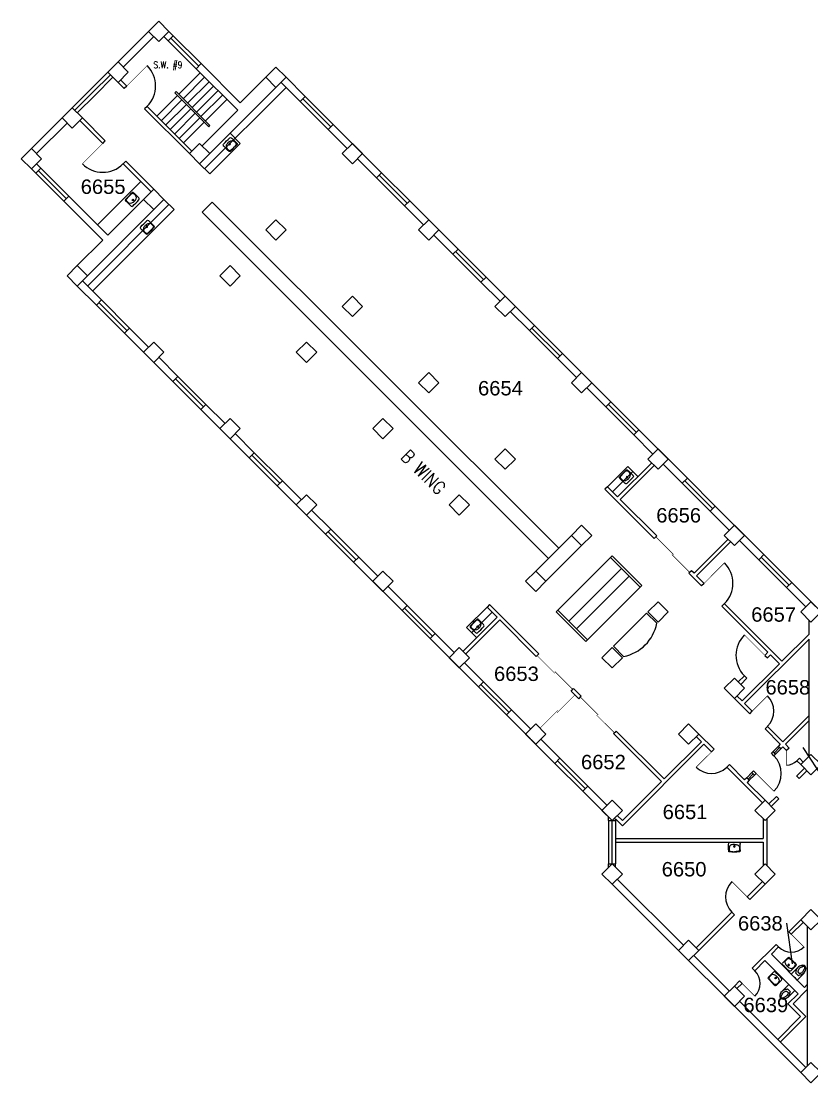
# Model space of a CAD drawing. Header units: inches. Extents: x -3245 to 3292, y 161 to 2917.
# Drawn here: x -3245 to -1928, y 1148 to 2917 of the extents above; entities that cross this region are included whole.
import ezdxf
from ezdxf.enums import TextEntityAlignment as Align

# ---------------------------------------------------------------- set-up
doc = ezdxf.new("R2010")
doc.units = ezdxf.units.IN
doc.header["$LTSCALE"] = 96
doc.header["$MEASUREMENT"] = 0
doc.layers.get('0').update_dxf_attribs({"linetype": 'CONTINUOUS'})
for name, color, linetype in [('A-ANNO-ROOM', 4, 'CONTINUOUS'), ('A-ANNO-TEXT', 4, 'CONTINUOUS'), ('A-COLS', 5, 'CONTINUOUS'), ('A-DOOR', 2, 'CONTINUOUS'), ('A-FLOR-CASE', 3, 'CONTINUOUS'), ('A-FLOR-PFIX', 2, 'CONTINUOUS'), ('A-FLOR-STRS', 2, 'CONTINUOUS'), ('A-GLAZ', 2, 'CONTINUOUS'), ('A-GLAZ-SILL', 1, 'CONTINUOUS'), ('A-WALL-FULL', 6, 'CONTINUOUS')]:
    doc.layers.add(name, color=color, linetype=linetype)
doc.styles.add('11', font='simplex', dxfattribs={"width": 0.85, "height": 11})
doc.styles.add('ARIAL', font='arial.ttf')

# ---------------------------------------------------------------- blocks, each defined once
blk = doc.blocks.new('TRA_Lav2')
for p, q in [((-9.5, -13.7), (-9.5, -4.4)), ((9.5, -13.7), (9.5, -4.4)), ((9.5, -13.7), (9.5, -4.4))]:
    blk.add_line(p, q)
for points in [[(0, -4.7, 0.096281), (-5.4, -5.7, 0.241749), (-8.3, -9.1, 0.139337), (-8.1, -15.2, 0.293749), (-6.4, -16.6, 0.028065), (0, -16.9)], [(0, -4.7, -0.096281), (5.4, -5.7, -0.241749), (8.3, -9.1, -0.139337), (8.1, -15.2, -0.293749), (6.4, -16.6, -0.028065), (0, -16.9)]]:
    blk.add_lwpolyline(points, format="xyb")
blk.add_circle((0, -8), 1.25)
for centre, radius, start, end in [((-3.1, -4.4), 6.41, 162.4135, 180), ((11.8, -13.7), 21.3, 180, 187.4822), ((-8.3, -16.3), 1, 187.4822, 267.7099), ((-7.3, -3), 2, 92.7884, 162.4135), ((0, 191.9), 209.4, 267.7099, 272.2901), ((-0.3, -147.5), 146.6, 87.0029, 92.7884), ((7.3, -3.1), 2, 17.2242, 87.0029), ((8.3, -16.3), 1, 272.2901, 352.5178), ((8.3, -16.3), 1, 272.2901, 352.5178), ((3.1, -4.4), 6.41, 0, 17.5865), ((3.1, -4.4), 6.41, 0, 17.2242), ((-11.8, -13.7), 21.3, 352.5178, 0), ((-11.8, -13.7), 21.3, 352.5178, 0)]:
    blk.add_arc(centre, radius, start, end)
blk = doc.blocks.new('P2477016')
for p, q in [((-3.603083, -23.831759), (-3.603083, -23.831759)), ((-2.504894, -21.068753), (-2.504894, -21.068753))]:
    blk.add_line(p, q)
for points in [[(-6.93083, -16.399601, -0.022673), (-7, -14.875), (-7, 0), (-3.020761, 0), (0, 0), (3.020761, 0), (7, 0), (7, -14.875)], [(-6.937926, -16.211212, -0.074934), (-6.387938, -12.562014, -0.085426), (-4.920528, -9.670474, -0.066386), (-3.550098, -8.264603), (-3.550098, -6.711212), (3.449902, -6.711212), (3.449902, -8.264603, -0.066386), (4.820333, -9.670474, -0.085426), (6.287743, -12.562014, -0.111314), (6.709134, -17.991061)], [(3.991504, -23.722377, -0.562484), (3.158962, -23.529526), (2.424162, -21.300368, -0.238976), (2.492058, -20.853364, 0.08035), (3.421006, -18.976205, 0.074934), (3.837731, -16.211212, 0.074934), (3.421006, -13.446218, 0.085426), (2.414145, -11.462194, 0.066386), (1.597345, -10.624271, 0.330534), (-1.69754, -10.624271, 0.066386), (-2.51434, -11.462194, 0.085426), (-3.521201, -13.446218, 0.074934), (-3.937926, -16.211212, 0.074934), (-3.521201, -18.976205, 0.08035), (-2.592253, -20.853364, -0.238976), (-2.524357, -21.300368), (-3.250575, -23.503493, -0.549653), (-4.069149, -23.710095)], [(0, -25.75, 0.143932), (2.498761, -25.015482, 0.107177), (4.949747, -22.564786, 0.077997), (6.431696, -19.212481, 0.065232), (7, -14.875)], [(-4.023967, -23.748064, 0.06085), (-2.498761, -25.015482, 0.143932), (0, -25.75)], [(-2.976493, -22.67201, 0.063273), (-1.687041, -23.754089, 0.143932), (0, -24.25)], [(0, -24.25, 0.143932), (1.687041, -23.754089, 0.059203), (2.902316, -22.750942)]]:
    blk.add_lwpolyline(points, format="xyb")
for centre, radius, start, end in [((5.443363, -16.211212), 12.38129, 180, 197.141641), ((2.746106, -17.043143), 9.558648, 197.141641, 216.672481), ((1.035634, -18.316811), 7.426057, 216.672481, 226.574161)]:
    blk.add_arc(centre, radius, start, end)
blk = doc.blocks.new('WC')
at = {"layer": 'A-FLOR-PFIX', "rotation": 90}
blk.add_blockref('P2477016', (0, 0), dxfattribs=at)
blk = doc.blocks.new('TOIL')
at = {"layer": 'A-FLOR-PFIX', "rotation": 45}
blk.add_blockref('WC', (-4.9, 4.9), dxfattribs=at)

msp = doc.modelspace()

# ---------------------------------------------------------------- linework, layer by layer
at = {"layer": 'A-ANNO-ROOM'}
for p, q in [((-1943.5, 1706.9), (-1908.1, 1653.4)), ((-1970.8, 1414.4), (-1961.3, 1346.6))]:
    msp.add_line(p, q, dxfattribs=at)
at = {"layer": 'A-COLS'}
for points in [[(-3016.1, 2883.3), (-3033.1, 2900.3), (-3016.1, 2917.3), (-2999.1, 2900.3)], [(-3084, 2815.4), (-3100.9, 2832.4), (-3084, 2849.4), (-3067, 2832.4)], [(-2820.9, 2807), (-2837.9, 2823.9), (-2820.9, 2840.9), (-2804, 2823.9)], [(-3143.4, 2756), (-3160.3, 2773), (-3177.3, 2756), (-3160.3, 2739.1)], [(-2948.2, 2679.7), (-2965.2, 2696.6), (-2948.2, 2713.6), (-2931.2, 2696.6)], [(-2693.6, 2679.7), (-2710.6, 2696.6), (-2693.6, 2713.6), (-2676.7, 2696.6)], [(-3211.2, 2688.2), (-3228.2, 2705.1), (-3245.2, 2688.2), (-3228.2, 2671.2)], [(-3007.6, 2620.3), (-3024.6, 2637.3), (-3041.5, 2620.3), (-3024.6, 2603.3)], [(-2820.9, 2552.4), (-2837.9, 2569.4), (-2820.9, 2586.3), (-2804, 2569.4)], [(-2566.4, 2552.4), (-2583.3, 2569.4), (-2566.4, 2586.3), (-2549.4, 2569.4)], [(-3134.9, 2493), (-3151.9, 2510), (-3168.8, 2493), (-3151.9, 2476)], [(-2880.3, 2493), (-2897.3, 2510), (-2914.3, 2493), (-2897.3, 2476)], [(-2693.6, 2425.1), (-2710.6, 2442.1), (-2693.6, 2459.1), (-2676.7, 2442.1)], [(-2439.1, 2425.1), (-2456.1, 2442.1), (-2439.1, 2459.1), (-2422.1, 2442.1)], [(-3007.6, 2365.7), (-3024.6, 2382.7), (-3041.5, 2365.7), (-3024.6, 2348.8)], [(-2753, 2365.7), (-2770, 2382.7), (-2787, 2365.7), (-2770, 2348.8)], [(-2566.4, 2297.8), (-2583.3, 2314.8), (-2566.4, 2331.8), (-2549.4, 2314.8)], [(-2311.8, 2297.8), (-2328.8, 2314.8), (-2311.8, 2331.8), (-2294.8, 2314.8)], [(-2880.3, 2238.4), (-2897.3, 2255.4), (-2914.3, 2238.4), (-2897.3, 2221.5)], [(-2625.8, 2238.4), (-2642.7, 2255.4), (-2659.7, 2238.4), (-2642.7, 2221.5)], [(-2439.1, 2170.6), (-2456.1, 2187.5), (-2439.1, 2204.5), (-2422.1, 2187.5)], [(-2184.5, 2170.6), (-2201.5, 2187.5), (-2184.5, 2204.5), (-2167.6, 2187.5)], [(-2753, 2111.2), (-2770, 2128.1), (-2787, 2111.2), (-2770, 2094.2)], [(-2498.5, 2111.2), (-2515.5, 2128.1), (-2532.4, 2111.2), (-2515.5, 2094.2)], [(-2311.8, 2043.3), (-2328.8, 2060.3), (-2311.8, 2077.2), (-2294.8, 2060.3)], [(-2057.3, 2043.3), (-2074.2, 2060.3), (-2057.3, 2077.2), (-2040.3, 2060.3)], [(-2625.8, 1983.9), (-2642.7, 2000.9), (-2659.7, 1983.9), (-2642.7, 1966.9)], [(-2371.2, 1983.9), (-2388.2, 2000.9), (-2405.1, 1983.9), (-2388.2, 1966.9)], [(-2184.5, 1916), (-2201.5, 1933), (-2184.5, 1949.9), (-2167.6, 1933)], [(-1930, 1916), (-1946.9, 1933), (-1930, 1949.9), (-1913, 1933)], [(-2498.5, 1856.6), (-2515.5, 1873.6), (-2532.4, 1856.6), (-2515.5, 1839.6)], [(-2243.9, 1856.6), (-2260.9, 1873.6), (-2277.9, 1856.6), (-2260.9, 1839.6)], [(-2057.3, 1788.7), (-2074.2, 1805.7), (-2057.3, 1822.7), (-2040.3, 1805.7)], [(-2371.2, 1729.3), (-2388.2, 1746.3), (-2405.1, 1729.3), (-2388.2, 1712.4)], [(-2116.6, 1729.3), (-2133.6, 1746.3), (-2150.6, 1729.3), (-2133.6, 1712.4)], [(-1930, 1661.4), (-1946.9, 1678.4), (-1930, 1695.4), (-1913, 1678.4)], [(-2243.9, 1602), (-2260.9, 1619), (-2277.9, 1602), (-2260.9, 1585.1)], [(-1989.4, 1602), (-2006.3, 1619), (-2023.3, 1602), (-2006.3, 1585.1)], [(-2243.9, 1496.1), (-2260.9, 1513.1), (-2277.9, 1496.1), (-2260.9, 1479.1)], [(-2006.3, 1513.1), (-1989.4, 1496.1), (-2006.3, 1479.1), (-2023.3, 1496.1)], [(-1930, 1436.7), (-1913, 1419.7), (-1930, 1402.8), (-1946.9, 1419.7)], [(-2150.6, 1368.8), (-2133.6, 1385.8), (-2116.6, 1368.8), (-2133.6, 1351.9)], [(-2074.2, 1292.5), (-2057.3, 1309.4), (-2040.3, 1292.5), (-2057.3, 1275.5)], [(-1930, 1182.1), (-1913, 1165.2), (-1930, 1148.2), (-1946.9, 1165.2)]]:
    msp.add_lwpolyline(points, close=True, dxfattribs=at)
at = {"layer": 'A-DOOR', "const_width": 1}
for points in [[(-3069.4, 2809.3), (-3035.4, 2843.3)], [(-3109.4, 2713.6), (-3143.4, 2679.7)], [(-2158.5, 2028.3), (-2188.2, 2058)], [(-2131.6, 1998.6), (-2161.3, 2028.3)], [(-2107.8, 1980.5), (-2073.9, 2014.5)], [(-2006.7, 1860.5), (-2040.6, 1894.5)], [(-2356.3, 1830.5), (-2386, 1860.2)], [(-2326.6, 1803.7), (-2356.3, 1833.4)], [(-2323, 1794.5), (-2352.7, 1764.8)], [(-2313.8, 1790.9), (-2284.1, 1761.2)], [(-2027.6, 1767.5), (-2002.1, 1793)], [(-2351.4, 1768.9), (-2381.1, 1739.2)], [(-2287, 1761.2), (-2257.3, 1731.5)], [(-2095.4, 1699.6), (-2120.9, 1674.2)], [(-1970.3, 1677.7), (-1970.3, 1701.7)], [(-2021.2, 1663.6), (-1991.5, 1633.9)], [(-2036, 1457.9), (-2061.5, 1483.4)], [(-1962.5, 1395.7), (-1941.3, 1374.5)], [(-2044.5, 1313.7), (-2023.3, 1292.5)]]:
    msp.add_lwpolyline(points, dxfattribs=at)
at = {"layer": 'A-DOOR'}
for centre, radius, start, end in [((-3069.4, 2809.3), 48, 315.4323, 45), ((-3109.4, 2713.6), 48, 225, 314.5677), ((-2107.8, 1980.5), 48, 315.4323, 45), ((-2006.7, 1860.5), 48, 135, 224.5677), ((-2027.6, 1767.5), 36, 315.4323, 45), ((-2021.2, 1663.6), 42, 315, 45), ((-1970.3, 1701.7), 24, 270, 315), ((-2095.4, 1699.6), 36, 225, 314.5677), ((-2036, 1457.9), 36, 135, 224.5677), ((-1962.5, 1395.7), 30, 225, 315), ((-2044.5, 1313.7), 30, 315, 45)]:
    msp.add_arc(centre, radius, start, end, dxfattribs=at)
at = {"layer": 'A-FLOR-CASE'}
for p, q in [((-2804, 2807), (-2939.7, 2671.2)), ((-2897.3, 2730.6), (-2880.3, 2713.6)), ((-2880.3, 2713.6), (-2931.2, 2662.7)), ((-2931.2, 2662.7), (-2948.2, 2679.7)), ((-3117.9, 2577.9), (-3046, 2650.2)), ((-3007.6, 2620.3), (-2990.6, 2603.3)), ((-2999.1, 2611.8), (-3134.9, 2476)), ((-2990.6, 2603.3), (-3126.4, 2467.5)), ((-2927, 2616), (-2944, 2599.1)), ((-2350, 2039), (-2927, 2616)), ((-2367, 2022.1), (-2944, 2599.1)), ((-2268.8, 2141.5), (-2234.8, 2175.4)), ((-2260.3, 2133), (-2226.3, 2166.9)), ((-2234.8, 2175.4), (-2217.9, 2158.5)), ((-2226.3, 2166.9), (-2217.9, 2158.5)), ((-2328.8, 2060.3), (-2388.2, 2000.9)), ((-2311.8, 2043.3), (-2371.2, 1983.9)), ((-2260.9, 2026.3), (-2354.2, 1933)), ((-2263.7, 2023.5), (-2214.2, 1974)), ((-2260.9, 2026.3), (-2211.4, 1976.8)), ((-2245.3, 2005.1), (-2333, 1917.4)), ((-2232.6, 1992.4), (-2320.3, 1904.7)), ((-2211.4, 1976.8), (-2304.7, 1883.5)), ((-2469.4, 1940.8), (-2503.3, 1906.9)), ((-2460.9, 1932.4), (-2494.9, 1898.4)), ((-2354.2, 1933), (-2304.7, 1883.5)), ((-2351.4, 1935.8), (-2301.9, 1886.3)), ((-2258.8, 1875.7), (-2203.6, 1930.9)), ((-2203.6, 1930.9), (-2186.7, 1913.9)), ((-2503.3, 1906.9), (-2486.4, 1889.9)), ((-2258.8, 1875.7), (-2241.8, 1858.7))]:
    msp.add_line(p, q, dxfattribs=at)
msp.add_arc((-2254.8, 1926.9), 69.4, 280.7945, 349.2055, dxfattribs=at)
at = {"layer": 'A-FLOR-STRS'}
for p, q in [((-2982.9, 2795.6), (-2947.1, 2831.4)), ((-2975.5, 2788.2), (-2939.7, 2823.9)), ((-2968, 2780.8), (-2932.3, 2816.5)), ((-2989.3, 2797.8), (-2987.2, 2799.9)), ((-2989.3, 2797.8), (-2933, 2741.5)), ((-2987.2, 2799.9), (-2930.9, 2743.6)), ((-2960.6, 2773.3), (-2924.9, 2809.1)), ((-2953.2, 2765.9), (-2917.4, 2801.7)), ((-2985, 2793.5), (-3019.3, 2759.2)), ((-2977.6, 2786.1), (-3011.8, 2751.8)), ((-2970.1, 2778.7), (-3004.4, 2744.4)), ((-2945.8, 2758.5), (-2910, 2794.2)), ((-2938.3, 2751.1), (-2902.6, 2786.8)), ((-2962.7, 2771.2), (-2997, 2737)), ((-2955.3, 2763.8), (-2989.6, 2729.5)), ((-2947.9, 2756.4), (-2982.1, 2722.1)), ((-2940.4, 2749), (-2974.7, 2714.7)), ((-2933, 2741.5), (-2930.9, 2743.6))]:
    msp.add_line(p, q, dxfattribs=at)
at = {"layer": 'A-GLAZ'}
for p, q in [((-2996.3, 2889), (-2949.6, 2842.3)), ((-3096.7, 2828.2), (-3126.4, 2798.5)), ((-3156.1, 2768.8), (-3126.4, 2798.5)), ((-2776.4, 2787.9), (-2729.7, 2741.2)), ((-3216.9, 2668.4), (-3170.2, 2621.7)), ((-2649.1, 2660.6), (-2602.4, 2613.9)), ((-2521.8, 2533.3), (-2475.2, 2486.6)), ((-3115.8, 2448.5), (-3069.1, 2401.8)), ((-2394.5, 2406), (-2347.9, 2359.4)), ((-2988.5, 2321.2), (-2941.8, 2274.5)), ((-2267.3, 2278.7), (-2220.6, 2232.1)), ((-2861.2, 2193.9), (-2814.6, 2147.2)), ((-2140, 2151.5), (-2093.3, 2104.8)), ((-2734, 2066.6), (-2687.3, 2019.9)), ((-2012.7, 2024.2), (-1966, 1977.5)), ((-2606.7, 1939.3), (-2560, 1892.7)), ((-2479.4, 1812.1), (-2432.7, 1765.4)), ((-1982.3, 1706.7), (-1990.8, 1698.2)), ((-2352.1, 1684.8), (-2305.4, 1638.1)), ((-2026.1, 1662.9), (-2034.6, 1654.4)), ((-2261.2, 1585.1), (-2261.2, 1513.1))]:
    msp.add_line(p, q, dxfattribs=at)
at = {"layer": 'A-GLAZ-SILL'}
for p, q in [((-3000.5, 2884.7), (-2953.9, 2838.1)), ((-2992, 2893.2), (-2945.4, 2846.6)), ((-3100.9, 2832.4), (-3130.6, 2802.7)), ((-3092.5, 2823.9), (-3122.2, 2794.2)), ((-3160.3, 2773), (-3130.6, 2802.7)), ((-3151.9, 2764.5), (-3122.2, 2794.2)), ((-2780.6, 2783.6), (-2734, 2737)), ((-2772.1, 2792.1), (-2725.5, 2745.4)), ((-3212.7, 2672.6), (-3166, 2625.9)), ((-3221.1, 2664.1), (-3174.5, 2617.5)), ((-2653.3, 2656.3), (-2606.7, 2609.7)), ((-2644.9, 2664.8), (-2598.2, 2618.2)), ((-2517.6, 2537.5), (-2470.9, 2490.9)), ((-2526.1, 2529.1), (-2479.4, 2482.4)), ((-3120, 2444.2), (-3073.4, 2397.5)), ((-3111.5, 2452.7), (-3064.9, 2406)), ((-2390.3, 2410.3), (-2343.6, 2363.6)), ((-2398.8, 2401.8), (-2352.1, 2355.1)), ((-2984.3, 2325.4), (-2937.6, 2278.7)), ((-2992.8, 2316.9), (-2946.1, 2270.3)), ((-2263, 2283), (-2216.4, 2236.3)), ((-2271.5, 2274.5), (-2224.8, 2227.8)), ((-2857, 2198.1), (-2810.3, 2151.5)), ((-2865.5, 2189.7), (-2818.8, 2143)), ((-2144.2, 2147.2), (-2097.6, 2100.6)), ((-2135.7, 2155.7), (-2089.1, 2109)), ((-2729.7, 2070.9), (-2683, 2024.2)), ((-2738.2, 2062.4), (-2691.5, 2015.7)), ((-2016.9, 2019.9), (-1970.3, 1973.3)), ((-2008.5, 2028.4), (-1961.8, 1981.8)), ((-2610.9, 1935.1), (-2564.2, 1888.4)), ((-2602.4, 1943.6), (-2555.8, 1896.9)), ((-2483.6, 1807.8), (-2437, 1761.1)), ((-2475.2, 1816.3), (-2428.5, 1769.6)), ((-1984.4, 1708.8), (-1992.9, 1700.3)), ((-1980.2, 1704.6), (-1988.7, 1696.1)), ((-2347.9, 1689), (-2301.2, 1642.4)), ((-2356.4, 1680.5), (-2309.7, 1633.9)), ((-2028.3, 1665), (-2036.7, 1656.5)), ((-2024, 1660.7), (-2032.5, 1652.3)), ((-2267.2, 1585.1), (-2267.2, 1513.1)), ((-2255.2, 1585.1), (-2255.2, 1513.1))]:
    msp.add_line(p, q, dxfattribs=at)
at = {"layer": 'A-WALL-FULL'}
for p, q in [((-3033.1, 2900.3), (-3084, 2849.4)), ((-3024.6, 2891.8), (-3075.5, 2840.9)), ((-3000.5, 2884.7), (-3007.6, 2891.8)), ((-3000.5, 2884.7), (-2992, 2893.2)), ((-2992, 2893.2), (-2999.1, 2900.3)), ((-2953.9, 2838.1), (-2945.4, 2846.6)), ((-2884.6, 2768.8), (-2953.9, 2838.1)), ((-2880.3, 2781.5), (-2945.4, 2846.6)), ((-3084, 2815.4), (-3073.6, 2805.1)), ((-3079.7, 2819.7), (-3069.4, 2809.3)), ((-2837.9, 2823.9), (-2880.3, 2781.5)), ((-2780.6, 2783.6), (-2812.4, 2815.4)), ((-2772.1, 2792.1), (-2804, 2823.9)), ((-3069.4, 2809.3), (-3073.6, 2805.1)), ((-2820.9, 2807), (-2871.8, 2756)), ((-2772.1, 2792.1), (-2780.6, 2783.6)), ((-3035.4, 2775.4), (-3039.7, 2771.2)), ((-3039.7, 2771.2), (-2965.2, 2696.6)), ((-3035.4, 2775.4), (-2960.9, 2700.9)), ((-2884.6, 2768.8), (-2944, 2709.4)), ((-3228.2, 2705.1), (-3177.3, 2756)), ((-3219.7, 2696.6), (-3168.8, 2747.6)), ((-3143.4, 2756), (-3147.6, 2751.8)), ((-3147.6, 2751.8), (-3109.4, 2713.6)), ((-3143.4, 2756), (-3105.2, 2717.9)), ((-2871.8, 2756), (-2931.2, 2696.6)), ((-2725.5, 2745.4), (-2734, 2737)), ((-2644.9, 2664.8), (-2725.5, 2745.4)), ((-2702.1, 2705.1), (-2734, 2737)), ((-3109.4, 2713.6), (-3105.2, 2717.9)), ((-3221.1, 2664.1), (-3212.7, 2672.6)), ((-3212.7, 2672.6), (-3219.7, 2679.7)), ((-3075.5, 2679.7), (-3071.2, 2683.9)), ((-3075.5, 2679.7), (-3028.8, 2633)), ((-3071.2, 2683.9), (-3024.6, 2637.3)), ((-2653.3, 2656.3), (-2685.2, 2688.2)), ((-3221.1, 2664.1), (-3228.2, 2671.2)), ((-2644.9, 2664.8), (-2653.3, 2656.3)), ((-3174.5, 2617.5), (-3166, 2625.9)), ((-3100.9, 2560.9), (-3166, 2625.9)), ((-3041.5, 2620.3), (-3100.9, 2560.9)), ((-3109.4, 2552.4), (-3174.5, 2617.5)), ((-3084, 2543.9), (-3024.6, 2603.3)), ((-2598.2, 2618.2), (-2606.7, 2609.7)), ((-2574.9, 2577.9), (-2606.7, 2609.7)), ((-2517.6, 2537.5), (-2598.2, 2618.2)), ((-3151.9, 2510), (-3109.4, 2552.4)), ((-2526.1, 2529.1), (-2557.9, 2560.9)), ((-3134.9, 2493), (-3084, 2543.9)), ((-2517.6, 2537.5), (-2526.1, 2529.1)), ((-3111.5, 2452.7), (-3143.4, 2484.5)), ((-2470.9, 2490.9), (-2479.4, 2482.4)), ((-2447.6, 2450.6), (-2479.4, 2482.4)), ((-2390.3, 2410.3), (-2470.9, 2490.9)), ((-3120, 2444.2), (-3151.9, 2476)), ((-3111.5, 2452.7), (-3120, 2444.2)), ((-2398.8, 2401.8), (-2430.6, 2433.6)), ((-3064.9, 2406), (-3073.4, 2397.5)), ((-3033.1, 2374.2), (-3064.9, 2406)), ((-2390.3, 2410.3), (-2398.8, 2401.8)), ((-2992.8, 2316.9), (-3073.4, 2397.5)), ((-2984.3, 2325.4), (-3016.1, 2357.2)), ((-2343.6, 2363.6), (-2352.1, 2355.1)), ((-2320.3, 2323.3), (-2352.1, 2355.1)), ((-2263, 2283), (-2343.6, 2363.6)), ((-2984.3, 2325.4), (-2992.8, 2316.9)), ((-2271.5, 2274.5), (-2303.3, 2306.3)), ((-2263, 2283), (-2271.5, 2274.5)), ((-2937.6, 2278.7), (-2946.1, 2270.3)), ((-2865.5, 2189.7), (-2946.1, 2270.3)), ((-2905.8, 2246.9), (-2937.6, 2278.7)), ((-2857, 2198.1), (-2888.8, 2230)), ((-2216.4, 2236.3), (-2224.8, 2227.8)), ((-2135.7, 2155.7), (-2216.4, 2236.3)), ((-2193, 2196), (-2224.8, 2227.8)), ((-2857, 2198.1), (-2865.5, 2189.7)), ((-2195.1, 2181.2), (-2251.8, 2124.5)), ((-2190.9, 2176.9), (-2247.6, 2120.3)), ((-2144.2, 2147.2), (-2176, 2179)), ((-2810.3, 2151.5), (-2818.8, 2143)), ((-2738.2, 2062.4), (-2818.8, 2143)), ((-2778.5, 2119.6), (-2810.3, 2151.5)), ((-2268.8, 2141.5), (-2273, 2137.2)), ((-2251.8, 2124.5), (-2268.8, 2141.5)), ((-2135.7, 2155.7), (-2144.2, 2147.2)), ((-2191, 2055.2), (-2273, 2137.2)), ((-2186.7, 2059.5), (-2247.6, 2120.3)), ((-2089.1, 2109), (-2097.6, 2100.6)), ((-2008.5, 2028.4), (-2089.1, 2109)), ((-2729.7, 2070.9), (-2761.5, 2102.7)), ((-2065.7, 2068.7), (-2097.6, 2100.6)), ((-2729.7, 2070.9), (-2738.2, 2062.4)), ((-2186.7, 2059.5), (-2191, 2055.2)), ((-2067.9, 2053.9), (-2124.5, 1997.2)), ((-2063.6, 2049.6), (-2120.3, 1993)), ((-2016.9, 2019.9), (-2048.8, 2051.8)), ((-2683, 2024.2), (-2691.5, 2015.7)), ((-2651.2, 1992.4), (-2683, 2024.2)), ((-2008.5, 2028.4), (-2016.9, 2019.9)), ((-2610.9, 1935.1), (-2691.5, 2015.7)), ((-2128.8, 2001.5), (-2133, 1997.2)), ((-2124.5, 1997.2), (-2128.8, 2001.5)), ((-2124.5, 1988.7), (-2133, 1997.2)), ((-2124.5, 1988.7), (-2112.1, 1976.3)), ((-2120.3, 1993), (-2107.8, 1980.5)), ((-1961.8, 1981.8), (-1970.3, 1973.3)), ((-1919, 1939), (-1961.8, 1981.8)), ((-2602.4, 1943.6), (-2634.3, 1975.4)), ((-2107.8, 1980.5), (-2112.1, 1976.3)), ((-1938.5, 1941.5), (-1970.3, 1973.3)), ((-2073.6, 1946.9), (-2078.1, 1942.4)), ((-2073.9, 1946.6), (-1978.1, 1850.9)), ((-2602.4, 1943.6), (-2610.9, 1935.1)), ((-2465.2, 1945.1), (-2469.4, 1940.8)), ((-2452.4, 1923.9), (-2469.4, 1940.8)), ((-2383.1, 1863.1), (-2465.2, 1945.1)), ((-2078.1, 1942.4), (-2001.5, 1865.7)), ((-2509.1, 1867.2), (-2452.4, 1923.9)), ((-2504.9, 1863), (-2448.2, 1919.6)), ((-2387.4, 1858.8), (-2448.2, 1919.6)), ((-1933, 1896), (-1933, 1919)), ((-2555.8, 1896.9), (-2564.2, 1888.4)), ((-2523.9, 1865.1), (-2555.8, 1896.9)), ((-1933, 1896), (-1978.1, 1850.9)), ((-2483.6, 1807.8), (-2564.2, 1888.4)), ((-1933, 1887.5), (-2040.3, 1780.2)), ((-1933, 1692.4), (-1933, 1887.5)), ((-2387.4, 1858.8), (-2383.1, 1863.1)), ((-2001.5, 1865.7), (-2006.7, 1860.5)), ((-2006.7, 1860.5), (-2002.4, 1856.3)), ((-1997.2, 1861.5), (-2002.4, 1856.3)), ((-1997.2, 1861.5), (-1982.4, 1846.6)), ((-2475.2, 1816.3), (-2507, 1848.1)), ((-1982.4, 1846.6), (-2044.5, 1784.5)), ((-2040.6, 1826.6), (-2050.9, 1816.3)), ((-2036.4, 1822.3), (-2046.6, 1812.1)), ((-2040.9, 1826.8), (-2036.4, 1822.3)), ((-2475.2, 1816.3), (-2483.6, 1807.8)), ((-2329.4, 1800.8), (-2325.2, 1805.1)), ((-2316.7, 1796.6), (-2325.2, 1805.1)), ((-2316.7, 1788.1), (-2329.4, 1800.8)), ((-2316.7, 1796.6), (-2312.4, 1792.3)), ((-2316.7, 1788.1), (-2312.4, 1792.3)), ((-2057.3, 1788.7), (-2031.8, 1763.3)), ((-2053, 1793), (-2044.5, 1784.5)), ((-2428.5, 1769.6), (-2437, 1761.1)), ((-2396.7, 1737.8), (-2428.5, 1769.6)), ((-2040.3, 1780.2), (-2027.6, 1767.5)), ((-2356.4, 1680.5), (-2437, 1761.1)), ((-2031.8, 1763.3), (-2027.6, 1767.5)), ((-1933, 1760.3), (-1976.6, 1716.6)), ((-1933, 1751.8), (-1972.4, 1712.4)), ((-2258.7, 1730.1), (-2254.4, 1734.4)), ((-2254.4, 1734.4), (-2174.5, 1654.5)), ((-2006.3, 1737.8), (-2002.1, 1742.1)), ((-2006.3, 1737.8), (-1980.9, 1712.4)), ((-2002.1, 1742.1), (-1976.6, 1716.6)), ((-2347.9, 1689), (-2379.7, 1720.8)), ((-2258.7, 1730.1), (-2178.8, 1650.2)), ((-2174.5, 1654.5), (-2112.4, 1716.6)), ((-2120.9, 1725.1), (-2112.4, 1716.6)), ((-2116.6, 1729.3), (-2091.2, 1703.9)), ((-2243.9, 1576.6), (-2108.2, 1712.4)), ((-2108.2, 1712.4), (-2095.4, 1699.6)), ((-2091.2, 1703.9), (-2095.4, 1699.6)), ((-1992.9, 1700.3), (-1995.7, 1697.5)), ((-1988.7, 1696.1), (-1992.9, 1700.3)), ((-1980.9, 1712.4), (-1984.4, 1708.8)), ((-1980.2, 1704.6), (-1984.4, 1708.8)), ((-1976.6, 1708.1), (-1980.2, 1704.6)), ((-1976.6, 1708.1), (-1970.3, 1701.7)), ((-1972.4, 1712.4), (-1966, 1706)), ((-1966, 1706), (-1970.3, 1701.7)), ((-2347.9, 1689), (-2356.4, 1680.5)), ((-1991.5, 1693.3), (-1995.7, 1697.5)), ((-1988.7, 1696.1), (-1991.5, 1693.3)), ((-1949.1, 1689), (-1953.3, 1684.8)), ((-1953.3, 1684.8), (-1946.9, 1678.4)), ((-1949.1, 1689), (-1942.7, 1682.7)), ((-2065.7, 1678.4), (-2070, 1674.2)), ((-2070, 1674.2), (-2010.6, 1614.8)), ((-2065.7, 1678.4), (-2040.3, 1653)), ((-2025.4, 1667.8), (-2028.3, 1665)), ((-2024, 1660.7), (-2028.3, 1665)), ((-2021.2, 1663.6), (-2025.4, 1667.8)), ((-2021.2, 1663.6), (-2024, 1660.7)), ((-1940.8, 1672.3), (-1953.6, 1659.6)), ((-1936.6, 1668.1), (-1949.3, 1655.3)), ((-1930, 1661.4), (-1934.2, 1665.7)), ((-2243.9, 1585.1), (-2178.8, 1650.2)), ((-2036.7, 1656.5), (-2040.3, 1653)), ((-2032.5, 1652.3), (-2036.7, 1656.5)), ((-2032.5, 1652.3), (-2036, 1648.7)), ((-2036, 1648.7), (-2006.3, 1619)), ((-1953.7, 1659.7), (-1949.3, 1655.3)), ((-2301.2, 1642.4), (-2309.7, 1633.9)), ((-2267.2, 1591.4), (-2309.7, 1633.9)), ((-2269.4, 1610.5), (-2301.2, 1642.4)), ((-1987.4, 1625.5), (-2000.2, 1612.9)), ((-1983.3, 1621.4), (-1996, 1608.7)), ((-1987.4, 1625.5), (-1983.3, 1621.4)), ((-2243.9, 1585.1), (-2252.4, 1593.6)), ((-1989.4, 1602), (-1993.6, 1606.3)), ((-2267.2, 1585.1), (-2267.2, 1591.4)), ((-2267.2, 1585.1), (-2255.2, 1585.1)), ((-2243.9, 1576.6), (-2255.2, 1587.9)), ((-2255.2, 1585.1), (-2255.2, 1587.9)), ((-2009.3, 1588.1), (-2009.3, 1555.1)), ((-2003.3, 1588.1), (-2003.3, 1510.1)), ((-2255.2, 1555.1), (-2009.3, 1555.1)), ((-2255.2, 1549.1), (-2009.3, 1549.1)), ((-2009.3, 1549.1), (-2009.3, 1510.1)), ((-2267.2, 1506.8), (-2267.2, 1513.1)), ((-2267.2, 1513.1), (-2255.2, 1513.1)), ((-2255.2, 1507.4), (-2255.2, 1513.1)), ((-2252.4, 1487.6), (-2260.9, 1479.1)), ((-2142.1, 1377.3), (-2252.4, 1487.6)), ((-1946.9, 1165.2), (-2260.9, 1479.1)), ((-2036, 1457.9), (-2010.6, 1483.4)), ((-2031.8, 1453.7), (-2006.3, 1479.1)), ((-2010.6, 1483.4), (-2006.3, 1479.1)), ((-2031.8, 1453.7), (-2036, 1457.9)), ((-2120.9, 1373.1), (-2061.5, 1432.5)), ((-2116.6, 1368.8), (-2057.3, 1428.2)), ((-2057.3, 1428.2), (-2061.5, 1432.5)), ((-1946.9, 1419.7), (-1966.7, 1399.9)), ((-1942.7, 1415.5), (-1962.5, 1395.7)), ((-1966.7, 1399.9), (-1962.5, 1395.7)), ((-1936, 1408.8), (-1936, 1176.1)), ((-2120.9, 1373.1), (-2116.6, 1368.8)), ((-1988, 1378.7), (-2027.6, 1339.1)), ((-1983.7, 1374.5), (-1995.8, 1362.4)), ((-1940.6, 1307.2), (-1995.8, 1362.4)), ((-1988, 1378.7), (-1983.7, 1374.5)), ((-2065.7, 1300.9), (-2125.1, 1360.3)), ((-2006.4, 1351.8), (-2023.3, 1334.9)), ((-2006.4, 1351.8), (-1951.3, 1296.6)), ((-2027.6, 1339.1), (-2023.3, 1334.9)), ((-2048.8, 1317.9), (-2057.3, 1309.4)), ((-2057.3, 1309.4), (-2053, 1305.2)), ((-2044.5, 1313.7), (-2053, 1305.2)), ((-2048.8, 1317.9), (-2044.5, 1313.7)), ((-1936, 1311.9), (-1940.6, 1307.2)), ((-1951.3, 1296.6), (-1968.2, 1279.7)), ((-1951.3, 1296.6), (-1968.2, 1279.7)), ((-1936, 1303.4), (-1959.7, 1279.7)), ((-1938.5, 1173.7), (-2048.8, 1284)), ((-1947, 1258.4), (-1968.2, 1279.7)), ((-1968.2, 1279.7), (-1947, 1258.4)), ((-1938.5, 1258.4), (-1959.7, 1279.7)), ((-1947, 1258.4), (-1985.1, 1220.3)), ((-1947, 1258.4), (-1985.1, 1220.3)), ((-1938.5, 1258.4), (-1980.9, 1216.1)), ((-1946.9, 1165.2), (-1938.5, 1173.7))]:
    msp.add_line(p, q, dxfattribs=at)

# ---------------------------------------------------------------- block references
at = {"layer": 'A-FLOR-PFIX', "xscale": -1}
for name, p, rotation in [('TRA_Lav2', (-2903.8, 2718.4), 44.99999999999992), ('TRA_Lav2', (-3041.7, 2580.5), 44.99999999999992), ('TRA_Lav2', (-2230.6, 2151.4), 224.9999999999999), ('TRA_Lav2', (-2057.4, 1550.2), 359.9999999999999), ('TRA_Lav2', (-1972.5, 1339), 134.9999999999999), ('TOIL', (-1956.8, 1302.2), 90.00000000001839)]:
    msp.add_blockref(name, p, dxfattribs=dict(at, rotation=rotation))
at = {"layer": 'A-FLOR-PFIX'}
for p, rotation in [((-3053.6, 2613.6), 224.9999999999999), ((-2479.3, 1902.6), 224.9999999999999), ((-1983.1, 1328.4), 314.9999999999999)]:
    msp.add_blockref('TRA_Lav2', p, dxfattribs=dict(at, rotation=rotation))
msp.add_blockref('TOIL', (-1953, 1319.5), dxfattribs=at)

# ---------------------------------------------------------------- texts
at = {"layer": 'A-ANNO-ROOM', "style": 'ARIAL'}
for s, p in [('6655', (-3108.8, 2629.5)), ('6654', (-2447, 2293.7)), ('6656', (-2150.2, 2081.9)), ('6657', (-1992, 1916.6)), ('6653', (-2420.4, 1817.8)), ('6658', (-1968.3, 1795.3)), ('6652', (-2275.5, 1670.7)), ('6651', (-2139.5, 1587.6)), ('6650', (-2141.1, 1492.1)), ('6638', (-2014.1, 1401.9)), ('6639', (-2005, 1265.9))]:
    msp.add_text(s, height=24, dxfattribs=at).set_placement(p, align=Align.CENTER)
at = {"layer": 'A-ANNO-TEXT', "style": '11', "width": 0.85}
msp.add_text('S.W. #9', height=11, dxfattribs=at).set_placement((-3000.9, 2839.2), align=Align.CENTER)
msp.add_text('B WING', height=22, rotation=315, dxfattribs=at).set_placement((-2583.1, 2158.1), align=Align.CENTER)

doc.saveas('drawing.dxf')
